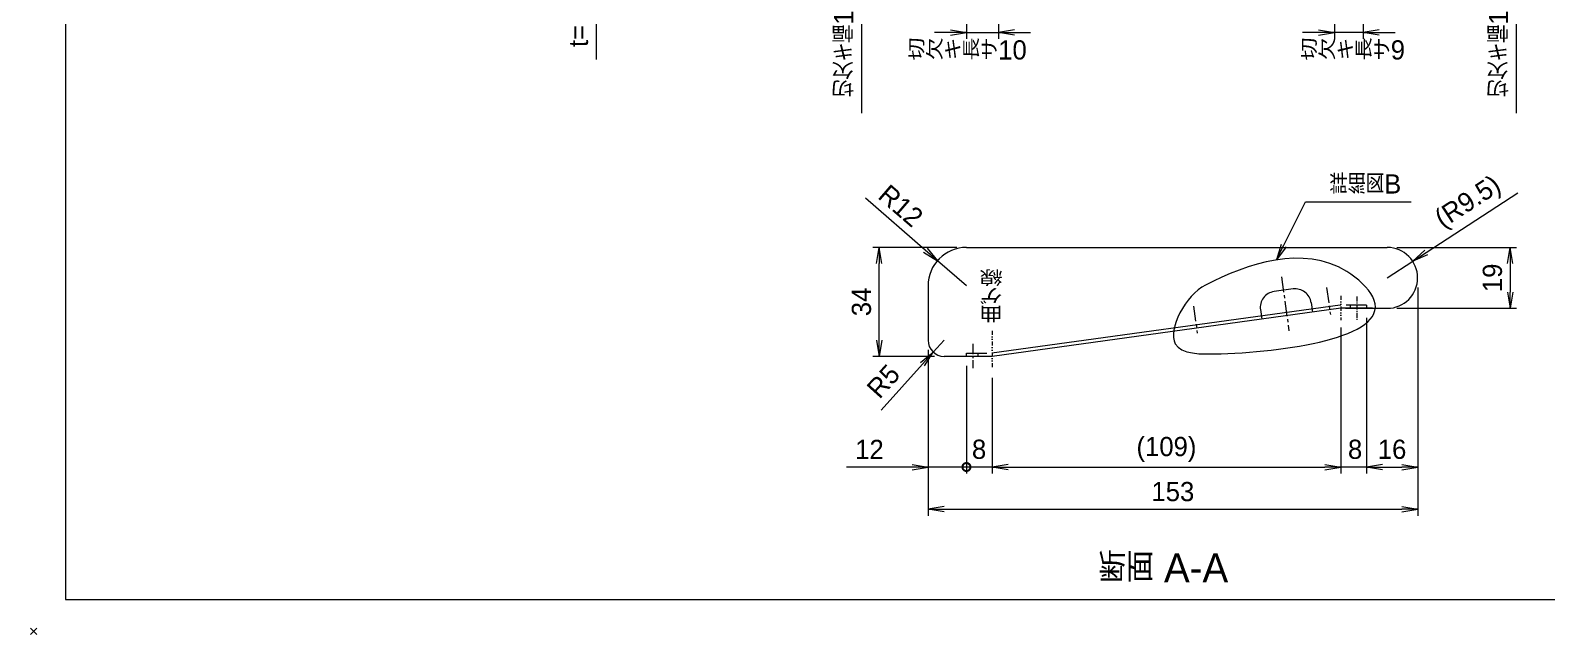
# Model space of a CAD drawing. Header units: millimetres. Extents: x -1 to 810, y -1 to 564.
# Drawn here: x -1 to 473.4, y -1 to 187.6 of the extents above; entities that cross this region are included whole.
import ezdxf
from ezdxf.enums import TextEntityAlignment as Align

# ---------------------------------------------------------------- set-up
doc = ezdxf.new("R2010")
doc.units = ezdxf.units.MM
doc.header["$LTSCALE"] = 0.5
doc.header["$PDMODE"] = 3
doc.header["$PDSIZE"] = -3
for name, pattern in [('CENTER', [50.8, 31.75, -6.35, 6.35, -6.35]), ('DASH2', [19.05, 12.7, -6.35]), ('DASH2DOT', [31.75, 12.7, -6.35, 0, -6.35, 0, -6.35])]:
    doc.linetypes.add(name, pattern=pattern)
doc.layers.add('dim', color=2, linetype='Continuous')
doc.layers.add('zuwaku', color=7, linetype='Continuous')
doc.styles.get("Standard").update_dxf_attribs({"font": 'FC-Txt.shx', "height": 6, "bigfont": '@ARExtfont2.shx'})
doc.dimstyles.new('JIS-1', dxfattribs={"dimtxt": 2.5, "dimasz": 5, "dimexe": 2, "dimexo": 3, "dimgap": 2.5, "dimtad": 1, "dimdsep": 46, "dimtxsty": 'Standard', "dimblk": 'OPEN', "dimcen": 2.5, "dimadec": 0, "dimazin": 0, "dimtfac": 1, "dimtmove": 0, "dimatfit": 3, "dimldrblk": 'OPEN', "dimfxl": 1, "dimarcsym": 0})

# ---------------------------------------------------------------- blocks, each defined once
blk = doc.blocks.new('_OPEN')
at = {"color": 0, "linetype": 'ByBlock', "lineweight": -2}
for p, q in [((-1, 0.166667), (0, 0)), ((-1, -0.166667), (0, 0)), ((0, 0), (-1, 0))]:
    blk.add_line(p, q, dxfattribs=at)
blk = doc.blocks.new('*D34')
at = {"layer": 'dim', "color": 0, "lineweight": -2}
for p, q in [((175.79, 213.71), (175.79, 218.71)), ((151.63, 208.71), (177.79, 208.71)), ((151.63, 207.71), (177.79, 207.71)), ((175.79, 208.71), (175.79, 207.71)), ((175.79, 202.71), (175.79, 178.55))]:
    blk.add_line(p, q, dxfattribs=at)
at = {"layer": 'dim', "color": 0, "lineweight": -2, "xscale": 5, "yscale": 5, "zscale": 5}
for p, rotation in [((175.79, 208.71), 270), ((175.79, 207.71), 90)]:
    blk.add_blockref('_OPEN', p, dxfattribs=dict(at, rotation=rotation))
at = {"layer": 'dim', "color": 0, "insert": (170.29, 188.13), "char_height": 6, "attachment_point": 5, "rotation": 90}
blk.add_mtext('t=1', dxfattribs=at)
blk = doc.blocks.new('*D44')
at = {"layer": 'dim', "color": 0, "lineweight": -2}
for p, q in [((288.5, 209.71), (256.69, 209.71)), ((258.69, 209.71), (258.69, 208.71)), ((276.5, 208.71), (256.69, 208.71)), ((258.69, 208.71), (258.69, 161.75)), ((258.69, 203.71), (258.69, 198.71))]:
    blk.add_line(p, q, dxfattribs=at)
at = {"layer": 'dim', "color": 0, "lineweight": -2, "xscale": 5, "yscale": 5, "zscale": 5, "rotation": 90}
blk.add_blockref('_OPEN', (258.69, 208.71), dxfattribs=at)
at = {"layer": 'dim', "color": 0, "insert": (253.19, 180.23), "char_height": 6, "attachment_point": 5, "rotation": 90}
blk.add_mtext('切欠キ幅1', dxfattribs=at)
blk = doc.blocks.new('_None')
blk = doc.blocks.new('_DotSmall')
at = {"color": 0, "linetype": 'ByBlock', "const_width": 0.5}
blk.add_lwpolyline([(-0.0625, 0, 1), (0.0625, 0, 1)], format="xyb", close=True, dxfattribs=at)
blk = doc.blocks.new('*D59')
at = {"layer": 'dim', "color": 0, "lineweight": -2}
for p, q in [((279.5, 87.88), (279.5, 49.32)), ((291.5, 82.88), (291.5, 49.32)), ((279.5, 51.32), (254.02, 51.32)), ((291.5, 51.32), (279.5, 51.32))]:
    blk.add_line(p, q, dxfattribs=at)
at = {"layer": 'dim', "color": 0, "lineweight": -2, "xscale": 5, "yscale": 5, "zscale": 5, "rotation": 270}
blk.add_blockref('_DotSmall', (291.5, 51.32), dxfattribs=at)
at = {"layer": 'dim', "color": 0, "insert": (261.2, 56.82), "char_height": 6, "attachment_point": 5}
blk.add_mtext('12', dxfattribs=at)
blk = doc.blocks.new('*D61')
at = {"layer": 'dim', "color": 0, "lineweight": -2}
for p, q in [((432.5, 107.38), (432.5, 49.32)), ((416.5, 97.88), (416.5, 49.32)), ((421.5, 51.32), (427.5, 51.32))]:
    blk.add_line(p, q, dxfattribs=at)
at = {"layer": 'dim', "color": 0, "lineweight": -2, "xscale": 5, "yscale": 5, "zscale": 5, "rotation": 180}
blk.add_blockref('_OPEN', (416.5, 51.32), dxfattribs=at)
at = {"layer": 'dim', "color": 0, "lineweight": -2, "xscale": 5, "yscale": 5, "zscale": 5}
blk.add_blockref('_OPEN', (432.5, 51.32), dxfattribs=at)
at = {"layer": 'dim', "color": 0, "insert": (424.5, 56.82), "char_height": 6, "attachment_point": 5}
blk.add_mtext('16', dxfattribs=at)
blk = doc.blocks.new('*D62')
at = {"layer": 'dim', "color": 0, "lineweight": -2}
for p, q in [((432.5, 107.38), (432.5, 36.12)), ((279.5, 87.88), (279.5, 36.12)), ((284.5, 38.12), (427.5, 38.12))]:
    blk.add_line(p, q, dxfattribs=at)
at = {"layer": 'dim', "color": 0, "lineweight": -2, "xscale": 5, "yscale": 5, "zscale": 5, "rotation": 180}
blk.add_blockref('_OPEN', (279.5, 38.12), dxfattribs=at)
at = {"layer": 'dim', "color": 0, "lineweight": -2, "xscale": 5, "yscale": 5, "zscale": 5}
blk.add_blockref('_OPEN', (432.5, 38.12), dxfattribs=at)
at = {"layer": 'dim', "color": 0, "insert": (356, 43.62), "char_height": 6, "attachment_point": 5}
blk.add_mtext('153', dxfattribs=at)
blk = doc.blocks.new('*D63')
at = {"layer": 'dim', "color": 0, "lineweight": -2}
for p, q in [((291.5, 206.71), (291.5, 185.01)), ((301.5, 205.71), (301.5, 185.01)), ((286.5, 187.01), (281.5, 187.01)), ((291.5, 187.01), (301.5, 187.01)), ((306.5, 187.01), (311.5, 187.01))]:
    blk.add_line(p, q, dxfattribs=at)
at = {"layer": 'dim', "color": 0, "lineweight": -2, "xscale": 5, "yscale": 5, "zscale": 5}
blk.add_blockref('_OPEN', (291.5, 187.01), dxfattribs=at)
at = {"layer": 'dim', "color": 0, "lineweight": -2, "xscale": 5, "yscale": 5, "zscale": 5, "rotation": 180}
blk.add_blockref('_OPEN', (301.5, 187.01), dxfattribs=at)
at = {"layer": 'dim', "color": 0, "insert": (291.64, 181.51), "char_height": 6, "attachment_point": 5}
blk.add_mtext('切欠キ長サ10', dxfattribs=at)
blk = doc.blocks.new('*D66')
at = {"layer": 'dim', "color": 0, "lineweight": -2}
for p, q in [((406.5, 205.71), (406.5, 185.01)), ((415.5, 206.71), (415.5, 185.01)), ((401.5, 187.01), (396.5, 187.01)), ((415.5, 187.01), (406.5, 187.01)), ((420.5, 187.01), (425.5, 187.01))]:
    blk.add_line(p, q, dxfattribs=at)
at = {"layer": 'dim', "color": 0, "lineweight": -2, "xscale": 5, "yscale": 5, "zscale": 5}
blk.add_blockref('_OPEN', (406.5, 187.01), dxfattribs=at)
at = {"layer": 'dim', "color": 0, "lineweight": -2, "xscale": 5, "yscale": 5, "zscale": 5, "rotation": 180}
blk.add_blockref('_OPEN', (415.5, 187.01), dxfattribs=at)
at = {"layer": 'dim', "color": 0, "insert": (412.07, 181.51), "char_height": 6, "attachment_point": 5}
blk.add_mtext('切欠キ長サ9', dxfattribs=at)
blk = doc.blocks.new('*D67')
at = {"layer": 'dim', "color": 0, "lineweight": -2}
for p, q in [((288.5, 119.88), (262.22, 119.88)), ((264.22, 90.88), (264.22, 114.88)), ((281.5, 85.88), (262.22, 85.88))]:
    blk.add_line(p, q, dxfattribs=at)
at = {"layer": 'dim', "color": 0, "lineweight": -2, "xscale": 5, "yscale": 5, "zscale": 5}
for p, rotation in [((264.22, 119.88), 90), ((264.22, 85.88), 270)]:
    blk.add_blockref('_OPEN', p, dxfattribs=dict(at, rotation=rotation))
at = {"layer": 'dim', "color": 0, "insert": (258.72, 102.88), "char_height": 6, "attachment_point": 5, "rotation": 90}
blk.add_mtext('34', dxfattribs=at)
blk = doc.blocks.new('*D68')
at = {"layer": 'dim', "color": 0, "lineweight": -2}
for p, q in [((435.15, 118.28), (463.76, 136.89)), ((423, 110.38), (430.96, 115.56))]:
    blk.add_line(p, q, dxfattribs=at)
at = {"layer": 'dim', "color": 0, "lineweight": -2, "xscale": 5, "yscale": 5, "zscale": 5, "rotation": 213.0405751767244}
blk.add_blockref('_OPEN', (430.96, 115.56), dxfattribs=at)
at = {"layer": 'dim', "color": 0, "insert": (448.55, 133.56), "char_height": 6, "attachment_point": 5, "rotation": 33.0406}
blk.add_mtext('(R9.5)', dxfattribs=at)
blk = doc.blocks.new('*D71')
at = {"layer": 'dim', "color": 0, "lineweight": -2}
for p, q in [((426, 119.88), (463.38, 119.88)), ((461.38, 114.88), (461.38, 105.88)), ((426, 100.88), (463.38, 100.88))]:
    blk.add_line(p, q, dxfattribs=at)
at = {"layer": 'dim', "color": 0, "lineweight": -2, "xscale": 5, "yscale": 5, "zscale": 5}
for p, rotation in [((461.38, 119.88), 90), ((461.38, 100.88), 270)]:
    blk.add_blockref('_OPEN', p, dxfattribs=dict(at, rotation=rotation))
at = {"layer": 'dim', "color": 0, "insert": (455.88, 110.38), "char_height": 6, "attachment_point": 5, "rotation": 90}
blk.add_mtext('19', dxfattribs=at)
blk = doc.blocks.new('*D72')
at = {"layer": 'dim', "color": 0, "lineweight": -2}
for p, q in [((291.5, 82.88), (291.5, 49.33)), ((299.5, 79.18), (299.5, 49.33)), ((291.5, 51.33), (299.5, 51.33))]:
    blk.add_line(p, q, dxfattribs=at)
at = {"layer": 'dim', "color": 0, "insert": (295.45, 56.83), "char_height": 6, "attachment_point": 5}
blk.add_mtext('8', dxfattribs=at)
blk = doc.blocks.new('*D73')
at = {"layer": 'dim', "color": 0, "lineweight": -2}
for p, q in [((416.5, 97.88), (416.5, 49.32)), ((408.5, 94.88), (408.5, 49.32)), ((416.5, 51.32), (408.5, 51.32))]:
    blk.add_line(p, q, dxfattribs=at)
at = {"layer": 'dim', "color": 0, "insert": (412.95, 56.82), "char_height": 6, "attachment_point": 5}
blk.add_mtext('8', dxfattribs=at)
blk = doc.blocks.new('*D74')
at = {"layer": 'dim', "color": 0, "lineweight": -2}
for p, q in [((408.5, 94.88), (408.5, 49.32)), ((299.5, 79.18), (299.5, 49.32)), ((304.5, 51.32), (403.5, 51.32))]:
    blk.add_line(p, q, dxfattribs=at)
at = {"layer": 'dim', "color": 0, "lineweight": -2, "xscale": 5, "yscale": 5, "zscale": 5, "rotation": 180}
blk.add_blockref('_OPEN', (299.5, 51.32), dxfattribs=at)
at = {"layer": 'dim', "color": 0, "lineweight": -2, "xscale": 5, "yscale": 5, "zscale": 5}
blk.add_blockref('_OPEN', (408.5, 51.32), dxfattribs=at)
at = {"layer": 'dim', "color": 0, "insert": (354, 56.82), "char_height": 6, "attachment_point": 5}
blk.add_mtext('(109)', dxfattribs=at)
blk = doc.blocks.new('*D99')
at = {"layer": 'dim', "color": 0, "lineweight": -2}
for p, q in [((418.5, 209.71), (465.31, 209.71)), ((463.31, 209.71), (463.31, 208.71)), ((435.5, 208.71), (465.31, 208.71)), ((463.31, 208.71), (463.31, 161.75)), ((463.31, 203.71), (463.31, 198.71))]:
    blk.add_line(p, q, dxfattribs=at)
at = {"layer": 'dim', "color": 0, "lineweight": -2, "xscale": 5, "yscale": 5, "zscale": 5, "rotation": 90}
blk.add_blockref('_OPEN', (463.31, 208.71), dxfattribs=at)
at = {"layer": 'dim', "color": 0, "insert": (457.81, 180.23), "char_height": 6, "attachment_point": 5, "rotation": 90}
blk.add_mtext('切欠キ幅1', dxfattribs=at)
blk = doc.blocks.new('*D175')
at = {"layer": 'dim', "color": 0, "lineweight": -2}
for p, q in [((278.65, 119.01), (259.93, 135.22)), ((291.5, 107.88), (282.43, 115.73))]:
    blk.add_line(p, q, dxfattribs=at)
at = {"layer": 'dim', "color": 0, "lineweight": -2, "xscale": 5, "yscale": 5, "zscale": 5, "rotation": 319.1091181151674}
blk.add_blockref('_OPEN', (282.43, 115.73), dxfattribs=at)
at = {"layer": 'dim', "color": 0, "insert": (271, 132.91), "char_height": 6, "attachment_point": 5, "rotation": 319.1091}
blk.add_mtext('R12', dxfattribs=at)
blk = doc.blocks.new('*D176')
at = {"layer": 'dim', "color": 0, "lineweight": -2}
for p, q in [((284.5, 90.88), (281.15, 87.16)), ((277.8, 83.45), (264.84, 69.07))]:
    blk.add_line(p, q, dxfattribs=at)
at = {"layer": 'dim', "color": 0, "lineweight": -2, "xscale": 5, "yscale": 5, "zscale": 5, "rotation": 47.97843858027811}
blk.add_blockref('_OPEN', (281.15, 87.16), dxfattribs=at)
at = {"layer": 'dim', "color": 0, "insert": (265.56, 78.08), "char_height": 6, "attachment_point": 5, "rotation": 47.9784}
blk.add_mtext('R5', dxfattribs=at)

msp = doc.modelspace()

# ---------------------------------------------------------------- linework, layer by layer
for p, q in [((291.498, 119.879), (422.998, 119.879)), ((279.498, 107.879), (279.498, 90.879)), ((393.569, 106.904), (387.625, 106.086)), ((408.329, 101.869), (299.398, 86.879)), ((408.498, 100.879), (299.498, 85.879)), ((383.351, 100.471), (383.762, 97.479)), ((399.201, 102.652), (399.613, 99.66)), ((418.398, 100.879), (408.498, 100.879)), ((409.898, 100.879), (422.998, 100.879)), ((411.398, 101.879), (411.398, 100.779)), ((416.498, 101.879), (416.498, 100.879)), ((298.498, 85.879), (284.498, 85.879)), ((299.498, 85.879), (290.398, 85.879)), ((291.498, 85.879), (291.498, 86.879)), ((295.098, 86.879), (295.098, 85.879))]:
    msp.add_line(p, q)
at = {"linetype": 'DASH2'}
for p, q in [((416.498, 101.879), (408.467, 101.879)), ((291.498, 86.879), (299.398, 86.879))]:
    msp.add_line(p, q, dxfattribs=at)
for centre, radius, start, end in [((291.498, 107.879), 12, 90, 180), ((422.998, 110.379), 9.5, 270, 90), ((388.307, 101.133), 5, 97.83503, 188.06468), ((394.251, 101.951), 5, 7.60631, 97.83595), ((408.467, 100.879), 1, 90, 97.88711), ((284.498, 90.879), 5, 180, 270)]:
    msp.add_arc(centre, radius, start, end)
msp.add_point((0, 0))
at = {"layer": 'dim', "linetype": 'CENTER', "ltscale": 0.3}
for p, q in [((389.969, 110.677), (392.289, 93.813)), ((404.055, 107.34), (405.212, 98.932)), ((362.456, 101.546), (363.614, 93.138))]:
    msp.add_line(p, q, dxfattribs=at)
at = {"layer": 'dim', "linetype": 'DASH2DOT', "ltscale": 0.2}
for p, q in [((408.498, 104.779), (408.498, 97.179)), ((299.498, 93.868), (299.498, 82.183))]:
    msp.add_line(p, q, dxfattribs=at)
at = {"layer": 'dim', "linetype": 'CENTER', "ltscale": 0.1}
msp.add_line((413.498, 104.583), (413.498, 97.142), dxfattribs=at)
at = {"layer": 'dim', "linetype": 'CENTER', "ltscale": 0.2}
msp.add_line((293.498, 89.779), (293.498, 82.179), dxfattribs=at)
at = {"layer": 'dim', "start_tangent": (0.8893606, 0.4572065), "end_tangent": (0.8893606, 0.4572065)}
msp.add_spline([(366.167, 108.118), (410.32, 112.395), (418.477, 104.425), (371.057, 86.68), (356.758, 89.757), (366.167, 108.118)], degree=3, dxfattribs=at)
at = {"layer": 'zuwaku'}
msp.add_lwpolyline([(10, 564), (10, 10), (810, 10), (810, 564)], close=True, dxfattribs=at)

# ---------------------------------------------------------------- block references
at = {"layer": 'dim', "xscale": 5, "yscale": 5, "zscale": 5}
msp.add_blockref('_OPEN', (279.498, 51.325), dxfattribs=at)

# ---------------------------------------------------------------- texts
at = {"layer": 'dim'}
msp.add_text(' 曲ゲ線', height=6, rotation=90, dxfattribs=at).set_placement((299.498, 93.983), align=Align.MIDDLE_LEFT)
msp.add_text('断面 A-A', height=9, dxfattribs=at).set_placement((332.788, 15.35))
at = {"layer": 'dim', "insert": (404.914, 136.649), "char_height": 6, "width": 26.10199, "attachment_point": 7}
msp.add_mtext('詳細図B', dxfattribs=at)

# ---------------------------------------------------------------- dimensions: what is measured, and where the dimension line sits
at = {"layer": 'dim'}
dim = msp.add_linear_dim(base=(175.79, 207.707), p1=(148.628, 208.707), p2=(148.628, 207.707), angle=90, text='t=<>', dimstyle='JIS-1', override={"dimlfac": 1}, dxfattribs=at)
dim.commit()
dim.dimension.update_dxf_attribs({"geometry": '*D34', "text_midpoint": (170.29, 188.127)})
for base, p1, p2, picture, middle in [((258.693, 208.707), (291.498, 209.707), (279.498, 208.707), '*D44', (258.693, 180.227)), ((463.313, 208.707), (415.498, 209.707), (432.498, 208.707), '*D99', (463.313, 180.227))]:
    dim = msp.add_linear_dim(base=base, p1=p1, p2=p2, angle=90, text='切欠キ幅<>', dimstyle='JIS-1', override={"dimlfac": 1, "dimblk1": 'None', "dimblk2": 'OPEN', "dimsah": 1}, dxfattribs=at)
    dim.commit()
    dim.dimension.update_dxf_attribs({"geometry": picture, "text_midpoint": middle, "dimtype": 160})
for base, p1, p2, override, picture, middle in [((301.498, 187.011), (291.498, 209.707), (301.498, 208.707), {"dimtad": 2, "dimtoh": 1, "dimlfac": 1}, '*D63', (291.637, 187.011)), ((406.498, 187.011), (415.498, 209.707), (406.498, 208.707), {"dimtad": 2, "dimlfac": 1}, '*D66', (412.068, 187.011))]:
    dim = msp.add_linear_dim(base=base, p1=p1, p2=p2, text='切欠キ長サ<>', dimstyle='JIS-1', override=override, dxfattribs=at)
    dim.commit()
    dim.dimension.update_dxf_attribs({"geometry": picture, "text_midpoint": middle, "dimtype": 160})
dim = msp.add_radius_dim(center=(422.998, 110.379), mpoint=(430.961, 115.558), text='(<>)', dimstyle='JIS-1', dxfattribs=at)
dim.commit()
dim.dimension.update_dxf_attribs({"geometry": '*D68', "text_midpoint": (451.55, 128.949), "dimtype": 164})
for center, mpoint, picture, middle in [((291.498, 107.879), (282.426, 115.734), '*D175', (267.398, 128.748)), ((284.498, 90.879), (281.151, 87.164), '*D176', (269.65, 74.401))]:
    dim = msp.add_radius_dim(center=center, mpoint=mpoint, dimstyle='JIS-1', dxfattribs=at)
    dim.commit()
    dim.dimension.update_dxf_attribs({"geometry": picture, "text_midpoint": middle, "dimtype": 164})
for base, p1, p2, picture, middle in [((264.217, 119.879), (284.498, 85.879), (291.498, 119.879), '*D67', (258.717, 102.879)), ((461.382, 100.879), (422.998, 119.879), (422.998, 100.879), '*D71', (455.882, 110.379))]:
    dim = msp.add_linear_dim(base=base, p1=p1, p2=p2, angle=90, dimstyle='JIS-1', override={"dimlfac": 1, "dimtol": 0, "dimlim": 0, "dimtm": 0.5, "dimtfac": 1.4}, dxfattribs=at)
    dim.commit()
    dim.dimension.update_dxf_attribs({"geometry": picture, "text_midpoint": middle})
for base, p1, override, picture, middle in [((432.498, 38.119), (279.498, 90.879), {"dimlfac": 1, "dimtol": 0, "dimlim": 0, "dimtp": 0, "dimtm": 0.5, "dimtfac": 1.4}, '*D62', (355.998, 43.619)), ((432.498, 51.325), (416.498, 100.879), {"dimlfac": 1}, '*D61', (424.498, 56.825))]:
    dim = msp.add_linear_dim(base=base, p1=p1, p2=(432.498, 110.379), dimstyle='JIS-1', override=override, dxfattribs=at)
    dim.commit()
    dim.dimension.update_dxf_attribs({"geometry": picture, "text_midpoint": middle})
for base, p1, p2, override, picture, middle in [((408.498, 51.325), (416.498, 100.879), (408.498, 97.879), {"dimlfac": 1, "dimrnd": 0, "dimblk1": 'None', "dimblk2": 'None', "dimsah": 1}, '*D73', (412.948, 51.325)), ((279.498, 51.325), (291.498, 85.879), (279.498, 90.879), {"dimlfac": 1, "dimblk1": 'DotSmall', "dimblk2": 'None', "dimsah": 1}, '*D59', (261.198, 51.325)), ((299.498, 51.329), (291.498, 85.879), (299.498, 82.183), {"dimlfac": 1, "dimrnd": 0, "dimblk1": 'None', "dimblk2": 'None', "dimsah": 1}, '*D72', (295.446, 51.329))]:
    dim = msp.add_linear_dim(base=base, p1=p1, p2=p2, dimstyle='JIS-1', override=override, dxfattribs=at)
    dim.commit()
    dim.dimension.update_dxf_attribs({"geometry": picture, "text_midpoint": middle, "dimtype": 160})
dim = msp.add_linear_dim(base=(408.498, 51.325), p1=(299.498, 82.183), p2=(408.498, 97.879), text='(<>)', dimstyle='JIS-1', override={"dimlfac": 1}, dxfattribs=at)
dim.commit()
dim.dimension.update_dxf_attribs({"geometry": '*D74', "text_midpoint": (353.998, 56.825)})

# ---------------------------------------------------------------- leaders
at = {"layer": 'dim', "annotation_type": 0, "has_hookline": 1, "hookline_direction": 0, "text_width": 25.56}
msp.add_leader([(388.395, 115.984), (397.414, 134.149), (402.414, 134.149)], dimstyle='JIS-1', override={"dimtad": 1, "dimpost": '<>'}, dxfattribs=at)

doc.saveas('drawing.dxf')
